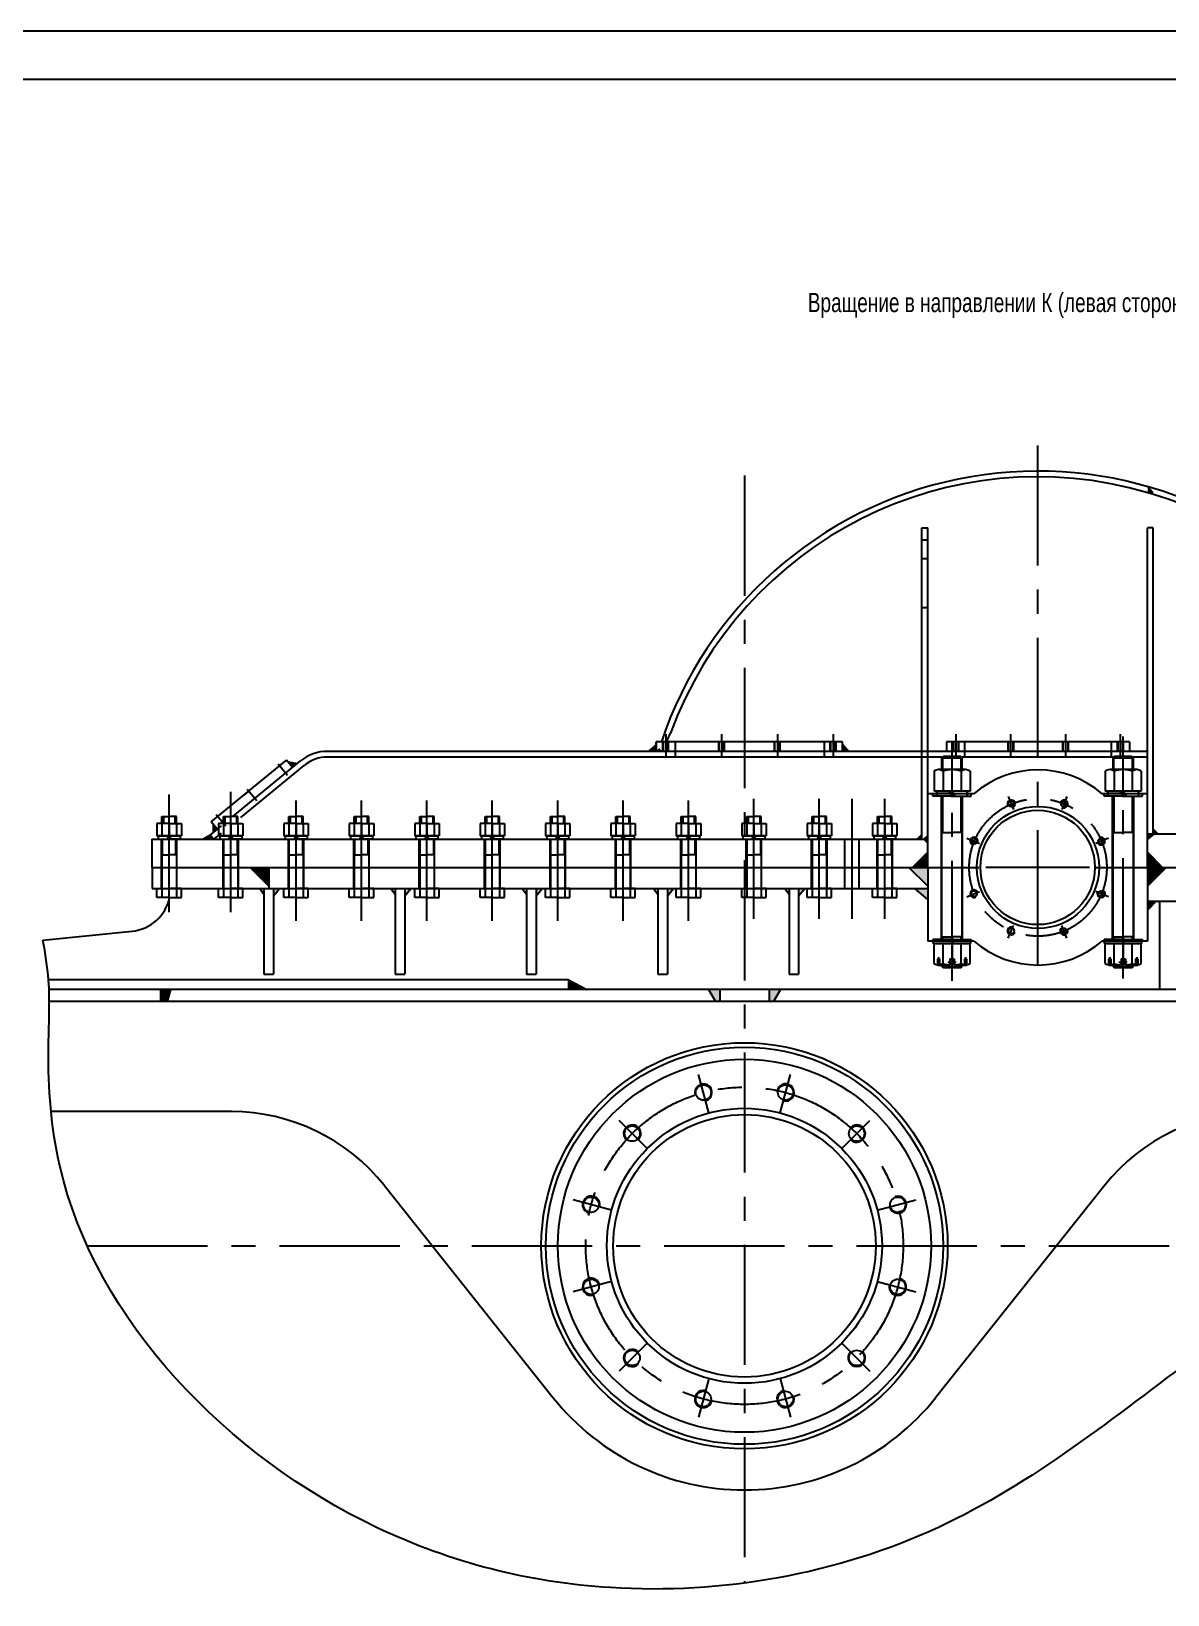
# Model space of a CAD drawing. Header units: millimetres. Extents: x 0 to 8400, y -232 to 5940.
# Drawn here: x 4648 to 7012, y 2688 to 5940 of the extents above; entities that cross this region are included whole.
import ezdxf

# ---------------------------------------------------------------- set-up
doc = ezdxf.new("R2010")
doc.units = ezdxf.units.MM
doc.header["$LTSCALE"] = 200
doc.linetypes.add('F', pattern=[0.75, 0.5, -0.25])
doc.linetypes.add('G', pattern=[2, 1.25, -0.25, 0.25, -0.25])
for name, color, linetype in [('01', 7, 'Continuous'), ('02', 1, 'Continuous'), ('04', 2, 'F'), ('05', 142, 'G')]:
    doc.layers.add(name, color=color, linetype=linetype)
doc.styles.get("Standard").update_dxf_attribs({"font": 'isocp', "width": 0.707, "bigfont": 'intecad.shx'})
pattern_1 = [(180, (9614.3138, -46.338), (0, 2.0955), [1.524, -0.5715]), (90, (9614.3138, -46.338), (2.0955, 1e-16), [1.524, -0.5715])]

# ---------------------------------------------------------------- blocks, each defined once
blk = doc.blocks.new('*U2')
at = {"layer": '01'}
for p, q in [((-25.6, 0), (-25.6, 25.4)), ((-25.6, 25.4), (0, 25.4)), ((-25.6, 15), (0, 15)), ((0, 25.4), (0, 0)), ((0, -25.4), (0, 0)), ((-25.6, 0), (-25.6, -25.4)), ((-25.6, -15), (0, -15)), ((-25.6, -25.4), (0, -25.4))]:
    blk.add_line(p, q, dxfattribs=at)
at = {"layer": '05'}
blk.add_line((-26.7, 0), (1.1, 0), dxfattribs=at)
blk = doc.blocks.new('*U3')
at = {"layer": '01'}
for p, q in [((-22.8, 7.5), (-22.8, 0)), ((0, 7.5), (-22.8, 7.5)), ((-22.8, 0), (0, 0)), ((0, 0), (-4.3, 7.5)), ((0, 7.5), (4.3, 0)), ((0, 7.5), (22.8, 7.5)), ((22.8, 0), (0, 0)), ((22.8, 7.5), (22.8, 0))]:
    blk.add_line(p, q, dxfattribs=at)
at = {"layer": '05'}
blk.add_line((0, 9.6), (0, -2.1), dxfattribs=at)
blk = doc.blocks.new('L')
at = {"layer": '01'}
for p, q in [((13018.7, 14500.4), (13018.7, 14514.8)), ((13018.7, 14514.8), (13033.7, 14514.8)), ((13048.7, 14514.8), (13033.7, 14514.8)), ((13048.7, 14500.4), (13048.7, 14514.8)), ((13008.3, 14346.1), (13008.3, 14364.8)), ((13008.3, 14364.8), (13033.7, 14364.8)), ((13033.7, 14346.1), (13008.3, 14346.1)), ((13018.7, 14364.8), (13018.7, 14346.1)), ((13059.1, 14364.8), (13033.7, 14364.8)), ((13033.7, 14346.1), (13059.1, 14346.1)), ((13048.7, 14364.8), (13048.7, 14346.1)), ((13059.1, 14346.1), (13059.1, 14364.8))]:
    blk.add_line(p, q, dxfattribs=at)
at = {"layer": '02'}
for p, q in [((13021.7, 14514.8), (13021.7, 14500.4)), ((13045.7, 14514.8), (13045.7, 14500.4))]:
    blk.add_line(p, q, dxfattribs=at)
at = {"layer": '01', "rotation": 270}
blk.add_blockref('*U2', (13033.7, 14474.8), dxfattribs=at)
at = {"layer": '01'}
blk.add_blockref('*U3', (13033.7, 14467.3), dxfattribs=at)
blk = doc.blocks.new('tr')
at = {"layer": '01', "ltscale": 3}
for p, q in [((6711.1, 2318.4), (6708.1, 2315.4)), ((6708.1, 2290.9), (6708.1, 2315.4)), ((6708.1, 2315.4), (6750.1, 2315.4)), ((6747.1, 2318.4), (6711.1, 2318.4)), ((6747.1, 2318.4), (6750.1, 2315.4)), ((6750.1, 2290.9), (6750.1, 2315.4)), ((6691.6, 2287.7), (6691.6, 2245.9)), ((6758.6, 2290.9), (6701, 2290.9)), ((6710.3, 2287.7), (6710.3, 2245.9)), ((6747.8, 2287.7), (6747.8, 2245.9)), ((6766.6, 2287.7), (6766.6, 2245.9)), ((6766.6, 2245.9), (6691.6, 2245.9)), ((6697.3, 2245.9), (6697.3, 2237.3)), ((6760.8, 2245.9), (6760.8, 2237.7)), ((6766.6, 1929.4), (6690.1, 1929.4)), ((6691.6, 1934.4), (6766.6, 1934.4)), ((6691.6, 1929.4), (6768.1, 1929.4)), ((6691.6, 1887.6), (6691.6, 1929.4)), ((6710.3, 1887.6), (6710.3, 1929.4)), ((6747.8, 1887.6), (6747.8, 1929.4)), ((6766.6, 1887.6), (6766.6, 1929.4)), ((6703.2, 1897.4), (6698.7, 1897.4)), ((6698.7, 1897.4), (6698.7, 1884.6)), ((6703.2, 1897.4), (6703.2, 1884.6)), ((6724.6, 1897.4), (6733.6, 1897.4)), ((6724.6, 1897.4), (6724.6, 1884.4)), ((6733.6, 1897.4), (6733.6, 1884.4)), ((6754.9, 1897.4), (6759.4, 1897.4)), ((6754.9, 1897.4), (6754.9, 1884.6)), ((6759.4, 1897.4), (6759.4, 1884.6)), ((6699.5, 1884.4), (6724.6, 1884.4)), ((6708.1, 1881.4), (6708.1, 1884.4)), ((6708.1, 1881.4), (6711.1, 1878.4)), ((6747.1, 1878.4), (6711.1, 1878.4)), ((6733.6, 1884.4), (6757.1, 1884.4)), ((6747.1, 1878.4), (6750.1, 1881.4)), ((6750.1, 1881.4), (6750.1, 1884.4))]:
    blk.add_line(p, q, dxfattribs=at)
at = {"layer": '01'}
for p, q in [((6697.3, 2245.9), (6729.1, 2245.9)), ((6697.3, 2240.4), (6697.3, 2245.9)), ((6726.2, 2240.4), (6723, 2245.9)), ((6729.1, 2245.9), (6732.2, 2240.4)), ((6760.8, 2245.9), (6729.1, 2245.9)), ((6760.8, 2240.4), (6760.8, 2245.9)), ((6768.1, 1929.4), (6768.1, 1934.4))]:
    blk.add_line(p, q, dxfattribs=at)
at = {"layer": '01', "color": 7, "linetype": 'Continuous'}
blk.add_line((6690.1, 1929.4), (6690.1, 1934.4), dxfattribs=at)
at = {"layer": '01', "color": 7, "linetype": 'Continuous', "ltscale": 3}
blk.add_line((6708.1, 1881.4), (6750.1, 1881.4), dxfattribs=at)
at = {"layer": '01', "ltscale": 3}
blk.add_circle((6729.1, 1889.4), 4.5, dxfattribs=at)
for centre, radius, start, end in [((6700.9, 2275.7), 15.2, 51.9444, 128.0556), ((6729.1, 2234.9), 56, 70.4328, 109.5672), ((6757.2, 2275.7), 15.2, 51.9444, 128.0556), ((6700.9, 1899.6), 15.2, 231.9444, 308.0556), ((6729.1, 1940.4), 56, 250.4328, 265.3897), ((6729.1, 1940.4), 56, 274.6103, 289.5672), ((6757.2, 1899.6), 15.2, 231.9444, 308.0556)]:
    blk.add_arc(centre, radius, start, end, dxfattribs=at)
at = {"layer": '02', "color": 1, "linetype": 'Continuous', "ltscale": 3}
for p, q in [((6709.7, 2290.9), (6709.7, 2317.1)), ((6748.4, 2290.9), (6748.4, 2317.1)), ((6709.6, 1879.9), (6709.6, 1884.4)), ((6748.9, 1880.3), (6748.9, 1884.4))]:
    blk.add_line(p, q, dxfattribs=at)
at = {"layer": '04', "color": 2, "linetype": 'F'}
for p, q in [((6689.1, 2235.4), (6689.1, 2240.4)), ((6697.3, 2235.4), (6689.1, 2235.4)), ((6697.3, 2235.4), (6697.3, 2240.4)), ((6729.1, 2235.4), (6697.3, 2235.4)), ((6729.1, 2235.4), (6726.2, 2240.4)), ((6729.1, 2235.4), (6760.8, 2235.4)), ((6732.2, 2240.4), (6735.1, 2235.4)), ((6760.8, 2235.4), (6760.8, 2240.4)), ((6760.8, 2235.4), (6769.1, 2235.4)), ((6769.1, 2235.4), (6769.1, 2240.4)), ((6708.1, 2160.4), (6729.1, 2160.4)), ((6750.1, 2160.4), (6729.1, 2160.4)), ((6729.1, 1937.4), (6689.1, 1937.4)), ((6689.1, 1934.4), (6689.1, 1937.4)), ((6690.1, 1934.4), (6690.1, 1937.4)), ((6708.1, 1943.4), (6729.1, 1943.4)), ((6750.1, 1943.4), (6729.1, 1943.4)), ((6729.1, 1937.4), (6769.1, 1937.4)), ((6768.1, 1934.4), (6768.1, 1937.4)), ((6769.1, 1934.4), (6769.1, 1937.4))]:
    blk.add_line(p, q, dxfattribs=at)
at = {"layer": '04', "color": 2, "linetype": 'F', "ltscale": 3}
for p, q in [((6707.1, 1937.4), (6707.1, 2235.4)), ((6708.1, 1937.4), (6708.1, 2235.4)), ((6710.1, 2160.4), (6710.1, 2235.4)), ((6748.1, 2160.4), (6748.1, 2235.4)), ((6750.1, 1937.4), (6750.1, 2235.4)), ((6751.1, 1937.4), (6751.1, 2235.4)), ((6710.1, 1937.4), (6710.1, 1943.4)), ((6748.1, 1937.4), (6748.1, 1943.4))]:
    blk.add_line(p, q, dxfattribs=at)
at = {"layer": '05', "ltscale": 3}
for p, q in [((6729.1, 2243.9), (6729.1, 2296.4)), ((6729.1, 2248), (6729.1, 2233.3)), ((6729.1, 1941.5), (6729.1, 1885.9))]:
    blk.add_line(p, q, dxfattribs=at)
at = {"layer": '05'}
blk.add_line((6729.1, 2233.3), (6729.1, 2248), dxfattribs=at)
at = {"layer": '05', "color": 4, "linetype": 'G', "ltscale": 3}
for p, q in [((6700.9, 1900.7), (6700.9, 1881.9)), ((6737.6, 1889.4), (6720.2, 1889.4)), ((6757.2, 1900.7), (6757.2, 1881.9))]:
    blk.add_line(p, q, dxfattribs=at)
blk = doc.blocks.new('*U55')
at = {"layer": '01'}
blk.add_lwpolyline([(415, 292), (25, 292)], dxfattribs=at)
at = {"layer": '02'}
blk.add_lwpolyline([(420, 297), (0, 297)], dxfattribs=at)

msp = doc.modelspace()

# ---------------------------------------------------------------- hatches: boundary and pattern name
at = {"layer": '01'}
for points in [[(6969.5683, 4992.8211), (6981.5683, 4980.0962), (6970.3476, 4980.0962, 0.000249741), (6969.5683, 4980.3249)], [(5182.2828, 4420.1689), (5201.5207, 4416.6565), (5191.7391, 4408.6361)], [(5005.9245, 4259.0962), (5020.0694, 4267.8757), (5027.2681, 4259.0962)], [(5026.6898, 4289.7673), (5034.7618, 4279.9227), (5026.7712, 4273.3709)], [(6490.2381, 4259.0962), (6500.5683, 4259.0962), (6500.5683, 4269.382)], [(6504.5683, 4259.0962), (6512.5683, 4267.134), (6512.5683, 4251.0962)], [(6982.4902, 4270.0962), (6969.5683, 4270.0962), (6969.5683, 4259.2689)], [(6991.8984, 4270.0962), (6981.5683, 4270.0962), (6981.5683, 4280.382)], [(6969.5683, 4111.4216), (6969.5683, 4130.5962), (6987.6904, 4130.5962)], [(4917.9683, 3946.5962), (4937.667, 3946.5962), (4930.9683, 3921.5962), (4917.9683, 3921.5962)], [(5803.3141, 3946.5962), (5765.7938, 3946.5962), (5765.7938, 3966.5962)]]:
    msp.add_hatch(color=256, dxfattribs=at).paths.add_polyline_path(points)
at = {"layer": '01', "linetype": 'Continuous'}
msp.add_hatch(color=7, dxfattribs=at).paths.add_polyline_path([(6348.7615, 4442.0962), (6335.302, 4442.0962), (6335.302, 4456.8691)])
at = {"layer": '01'}
h = msp.add_hatch(color=256, dxfattribs=at)
h.paths.add_polyline_path([(5120.3892, 4200.5962), (5142.5683, 4200.5962), (5142.5683, 4181.5962), (5122.5683, 4181.5962), (5122.0084, 4182.156)])
h.paths.add_polyline_path([(5122.5683, 4181.5962), (5142.5683, 4181.5962), (5142.5683, 4161.5962)])
h.paths.add_polyline_path([(5103.5683, 4200.5962), (5120.3892, 4200.5962), (5122.0084, 4182.156)])
h = msp.add_hatch(color=256, dxfattribs=at)
h.paths.add_polyline_path([(6492.5683, 4181.5962), (6512.5683, 4181.5962), (6512.5683, 4161.5962)])
h.paths.add_polyline_path([(6473.5683, 4200.5962), (6512.5683, 4200.5962), (6512.5683, 4181.5962), (6492.5683, 4181.5962)])
h.paths.add_polyline_path([(6487.5683, 4155.0163), (6487.5683, 4156.5962), (6512.5683, 4156.5962), (6512.5683, 4133.8747)])
at = {"layer": '01', "linetype": 'Continuous'}
h = msp.add_hatch(color=7, dxfattribs=at)
h.paths.add_polyline_path([(7008.5683, 4200.5962), (6995.0683, 4187.0962), (6995.0683, 4200.5962)])
h.paths.add_polyline_path([(6995.0683, 4200.5962), (6995.0683, 4187.0962), (6989.5683, 4181.5962), (6969.5683, 4181.5962), (6969.5683, 4200.5962)])
h.paths.add_polyline_path([(6969.5683, 4161.5962), (6969.5683, 4181.5962), (6989.5683, 4181.5962)])
at = {"layer": '01'}
h = msp.add_hatch(color=256, dxfattribs=at)
h.paths.add_polyline_path([(5152.0683, 4156.5962), (5164.6539, 4156.5962), (5152.0683, 4141.7903)])
h.paths.add_polyline_path([(5122.6395, 4156.5962), (5132.0683, 4156.5962), (5132.0683, 4144.5998)])
h = msp.add_hatch(color=256, dxfattribs=at)
h.paths.add_polyline_path([(5425.0683, 4156.5962), (5437.6539, 4156.5962), (5425.0683, 4141.7903)])
h.paths.add_polyline_path([(5395.6395, 4156.5962), (5405.0683, 4156.5962), (5405.0683, 4144.5998)])
h = msp.add_hatch(color=256, dxfattribs=at)
h.paths.add_polyline_path([(5698.0683, 4156.5962), (5710.6539, 4156.5962), (5698.0683, 4141.7903)])
h.paths.add_polyline_path([(5668.6395, 4156.5962), (5678.0683, 4156.5962), (5678.0683, 4144.5998)])
h = msp.add_hatch(color=256, dxfattribs=at)
h.paths.add_polyline_path([(5971.0683, 4156.5962), (5983.6539, 4156.5962), (5971.0683, 4141.7903)])
h.paths.add_polyline_path([(5941.6395, 4156.5962), (5951.0683, 4156.5962), (5951.0683, 4144.5998)])
h = msp.add_hatch(color=256, dxfattribs=at)
h.paths.add_polyline_path([(6244.0683, 4156.5962), (6256.6539, 4156.5962), (6244.0683, 4141.7903)])
h.paths.add_polyline_path([(6214.6395, 4156.5962), (6224.0683, 4156.5962), (6224.0683, 4144.5998)])
h = msp.add_hatch(color=256, dxfattribs=at)
h.paths.add_polyline_path([(6182.4683, 3946.5962), (6206.402, 3946.5962), (6191.9683, 3921.5962), (6185.4683, 3921.5962, -0.414213562), (6182.4683, 3924.5962)])
h.paths.add_polyline_path([(6056.5348, 3946.5958), (6080.4683, 3946.5959), (6080.4683, 3924.5962, -0.414213562), (6077.4683, 3921.5962), (6070.9683, 3921.5962)])
h = msp.add_hatch(color=256, dxfattribs=at)
h.paths.add_polyline_path([(6182.4683, 3946.5962), (6191.9683, 3946.5962), (6191.9683, 3921.5962), (6185.4683, 3921.5962, -0.414213562), (6182.4683, 3924.5962)])
h.paths.add_polyline_path([(6070.9683, 3946.5958), (6080.4683, 3946.5959), (6080.4683, 3924.5962, -0.414213562), (6077.4683, 3921.5962), (6070.9683, 3921.5962)])
at = {"layer": '02'}
for points in [[(5948.302, 4456.6738), (5948.302, 4442.9467, -0.005106355), (5947.0034, 4442.0962), (5930.9069, 4442.0962)], [(6512.5683, 4232.0962), (6481.0683, 4200.5962), (6512.5683, 4200.5962)], [(7001.0683, 4200.5962), (6969.5683, 4200.5962), (6969.5683, 4201.0962), (6969.5683, 4232.0962)]]:
    msp.add_hatch(color=256, dxfattribs=at).paths.add_polyline_path(points)
at = {"layer": '04'}
h = msp.add_hatch(dxfattribs=at)
h.set_pattern_fill('ANGLE', color=256, scale=0.3, style=0)
h.set_pattern_definition(pattern_1)
h.paths.add_polyline_path([(5954.5147, 4446.6803, 0.000643356), (5953.8828, 4444.6534), (5951.6505, 4442.0962), (5948.302, 4442.0962), (5948.302, 4442.2175, 0.025178492)])
h = msp.add_hatch(dxfattribs=at)
h.set_pattern_fill('ANGLE', color=256, scale=0.3, style=0)
h.set_pattern_definition(pattern_1)
h.paths.add_polyline_path([(5951.6505, 4442.0962), (5953.8828, 4444.6534), (5961.802, 4442.9331), (5961.802, 4442.0962)])

# ---------------------------------------------------------------- linework, layer by layer
at = {"layer": '01'}
for p, q in [((6981.5683, 4980.0962), (6969.5683, 4992.8211)), ((5948.302, 4456.6738), (5930.9069, 4442.0962)), ((5067.2925, 4306.5962), (5208.215, 4422.1455)), ((5182.2828, 4420.1689), (5201.5207, 4416.6565)), ((5020.0694, 4267.8757), (5005.9245, 4259.0962)), ((5020.0694, 4267.8757), (5043.6433, 4287.2051)), ((5027.2681, 4259.0962), (5020.0694, 4267.8757)), ((5026.6898, 4289.7673), (5026.7712, 4273.3709)), ((6490.2381, 4259.0962), (6500.5683, 4269.382)), ((6504.5683, 4259.0962), (6512.5683, 4267.134)), ((6982.4902, 4270.0962), (6969.5683, 4259.2689)), ((6991.8984, 4270.0962), (6981.5683, 4280.382)), ((6512.5683, 4232.0962), (6481.0683, 4200.5962)), ((6512.5683, 4251.0962), (6504.5683, 4259.0962)), ((5142.5683, 4161.5962), (5103.5683, 4200.5962)), ((6512.5683, 4161.5962), (6473.5683, 4200.5962)), ((5132.0683, 4144.5998), (5122.6395, 4156.5962)), ((5152.0683, 4141.7903), (5164.6539, 4156.5962)), ((5405.0683, 4144.5998), (5395.6395, 4156.5962)), ((5425.0683, 4141.7903), (5437.6539, 4156.5962)), ((5678.0683, 4144.5998), (5668.6395, 4156.5962)), ((5698.0683, 4141.7903), (5710.6539, 4156.5962)), ((5951.0683, 4144.5998), (5941.6395, 4156.5962)), ((5971.0683, 4141.7903), (5983.6539, 4156.5962)), ((6224.0683, 4144.5998), (6214.6395, 4156.5962)), ((6244.0683, 4141.7903), (6256.6539, 4156.5962)), ((6512.5683, 4133.8747), (6485.6999, 4156.5962)), ((6987.6904, 4130.5962), (6969.5683, 4111.4216)), ((6969.5683, 4130.5962), (7896.5683, 4130.5962)), ((6995.0683, 3946.5962), (6995.0683, 4130.5962)), ((4672.484, 4049.1979), (4858.064, 4068.052)), ((6600.5683, 4047.5962), (6525.5683, 4047.5962)), ((5765.7938, 3966.5962), (4684.1651, 3966.5962)), ((8244.1059, 3946.5962), (4685.2982, 3946.5962)), ((4917.9683, 3921.5962), (4917.9683, 3946.5962)), ((5765.7938, 3966.5962), (5803.3141, 3946.5962)), ((5765.7938, 3966.5962), (5765.7938, 3946.5962)), ((6056.5345, 3946.5962), (6070.9683, 3921.5962)), ((6206.402, 3946.5962), (6191.9683, 3921.5962))]:
    msp.add_line(p, q, dxfattribs=at)
at = {"layer": '01', "color": 7, "linetype": 'Continuous'}
for p, q in [((6981.5683, 4980.0962), (6969.5683, 4980.0962)), ((6500.5683, 4259.0962), (6500.5683, 4907.0962)), ((6500.5683, 4907.0962), (6512.5683, 4907.0962)), ((6500.5683, 4882.0962), (6512.5683, 4882.0962)), ((6512.5683, 4200.5962), (6512.5683, 4907.0962)), ((6969.5683, 4200.5962), (6969.5683, 4907.0962)), ((6981.5683, 4907.0962), (6969.5683, 4907.0962)), ((6981.5683, 4270.0962), (6981.5683, 4907.0962)), ((6500.5683, 4843.0962), (6512.5683, 4843.0962)), ((6500.5683, 4741.0962), (6512.5683, 4741.0962)), ((5947.5683, 4442.0962), (5947.5683, 4462.0962)), ((5957.6663, 4462.0962), (5947.5683, 4462.0962)), ((5948.302, 4442.0962), (5948.302, 4462.0962)), ((5958.4001, 4462.0962), (5948.302, 4462.0962)), ((6335.302, 4462.0962), (5958.4001, 4462.0962)), ((6335.302, 4442.0962), (6335.302, 4462.0962)), ((6335.302, 4456.8691), (6348.7615, 4442.0962)), ((6551.302, 4462.0962), (6551.302, 4442.0962)), ((6932.302, 4462.0962), (6551.302, 4462.0962)), ((6932.302, 4462.0962), (6932.302, 4442.0962)), ((5022.0807, 4295.3885), (5179.058, 4424.1018)), ((5191.7391, 4408.6361), (5179.058, 4424.1018)), ((5947.3795, 4442.0962), (5264.012, 4442.0962)), ((5906.3917, 4430.0962), (5264.012, 4430.0962)), ((6542.712, 4430.0962), (5907.1254, 4430.0962)), ((6970.302, 4442.0962), (5948.1132, 4442.0962)), ((6898.712, 4430.0962), (6583.4245, 4430.0962)), ((6970.302, 4430.0962), (6939.4245, 4430.0962)), ((5084.0683, 4304.8333), (5215.8237, 4412.8661)), ((6608.3854, 4353.5962), (6512.5683, 4353.5962)), ((6969.5683, 4353.5962), (6875.2187, 4353.5962)), ((5034.7618, 4279.9227), (5022.0807, 4295.3885)), ((5028.2878, 4259.0962), (5043.6433, 4271.6869)), ((7300.0683, 4270.0962), (6969.5683, 4270.0962)), ((4899.0683, 4259.0962), (6504.5683, 4259.0962)), ((4899.0683, 4259.0962), (4899.0683, 4200.5962)), ((7001.0683, 4200.5962), (6969.5683, 4232.0962)), ((4899.5683, 4200.5962), (6619.0683, 4200.5962)), ((4899.5683, 4200.5962), (4899.5683, 4156.5962)), ((5142.5683, 4200.5962), (5142.5683, 4156.5962)), ((6512.5683, 4200.5962), (6512.5683, 4047.5962)), ((6863.0683, 4200.5962), (7897.0683, 4200.5962)), ((6969.5683, 4201.0962), (6969.5683, 4047.5962)), ((6969.5683, 4161.5962), (7008.5683, 4200.5962)), ((4899.5683, 4156.5962), (6512.5683, 4156.5962)), ((5132.0683, 4156.5962), (5132.0683, 3978.5962)), ((5152.0683, 4156.5962), (5152.0683, 3978.5962)), ((5405.0683, 4156.5962), (5405.0683, 3978.5962)), ((5425.0683, 4156.5962), (5425.0683, 3978.5962)), ((5678.0683, 4156.5962), (5678.0683, 3978.5962)), ((5698.0683, 4156.5962), (5698.0683, 3978.5962)), ((5951.0683, 4156.5962), (5951.0683, 3978.5962)), ((5971.0683, 4156.5962), (5971.0683, 3978.5962)), ((6224.0683, 4156.5962), (6224.0683, 3978.5962)), ((6244.0683, 4156.5962), (6244.0683, 3978.5962)), ((6608.3854, 4047.5962), (6512.5683, 4047.5962)), ((6969.5683, 4047.5962), (6875.2187, 4047.5962)), ((5132.0683, 3978.5962), (5152.0683, 3978.5962)), ((5405.0683, 3978.5962), (5425.0683, 3978.5962)), ((5678.0683, 3978.5962), (5698.0683, 3978.5962)), ((5951.0683, 3978.5962), (5971.0683, 3978.5962)), ((6224.0683, 3978.5962), (6244.0683, 3978.5962)), ((4937.667, 3946.5962), (4930.9683, 3921.5962)), ((6080.4683, 3946.5962), (6080.4683, 3921.5962)), ((6182.4683, 3946.5962), (6182.4683, 3921.5962)), ((8249.1003, 3921.5962), (4685.8525, 3921.5962)), ((5064.4683, 3692.5962), (4689.5237, 3692.5962)), ((5382.1614, 3539.3947), (5733.9606, 3097.2868)), ((6880.7751, 3539.3947), (6528.9759, 3097.2868))]:
    msp.add_line(p, q, dxfattribs=at)
for centre, radius in [((6741.802, 4200.5962), 127), ((6686.3452, 4332.7093), 6), ((6795.7913, 4332.7093), 6), ((6741.0683, 4200.5962), 119), ((6608.9552, 4255.3192), 6), ((6873.1813, 4255.3192), 6), ((6608.9552, 4145.8732), 6), ((6873.1813, 4145.8732), 6), ((6686.3452, 4068.4832), 6), ((6795.7913, 4068.4832), 6), ((6131.4683, 3413.5962), 413), ((6131.4683, 3413.5962), 388), ((6131.4683, 3413.5962), 286), ((6131.4683, 3413.5962), 273)]:
    msp.add_circle(centre, radius, dxfattribs=at)
at = {"layer": '01'}
for centre, radius in [((6131.4683, 3413.5962), 422.5), ((6046.058, 3732.3518), 16), ((6216.8785, 3732.3518), 16), ((5898.123, 3646.9415), 16), ((6364.8135, 3646.9415), 16), ((5812.7127, 3499.0065), 16), ((6450.2238, 3499.0065), 16), ((5812.7127, 3328.186), 16), ((6450.2238, 3328.186), 16), ((5898.123, 3180.251), 16), ((6364.8135, 3180.251), 16), ((6046.058, 3094.8407), 16), ((6216.8785, 3094.8407), 16)]:
    msp.add_circle(centre, radius, dxfattribs=at)
at = {"layer": '01', "color": 7, "linetype": 'Continuous'}
for centre, radius, start, end in [((6741.0683, 4200.0962), 825, 41.6659411, 161.4836198), ((6741.0683, 4200.0962), 813, 73.6194153, 159.866606), ((6741.0683, 4200.0962), 813, 41.8275397, 73.6194153), ((5264.012, 4354.0962), 76, 90, 129.35), ((6741.802, 4200.5962), 203, 48.9114355, 131.0885645), ((6741.802, 4200.5962), 203, 228.9114355, 311.0885645), ((6077.4683, 3924.5962), 3, 270, 0), ((6185.4683, 3924.5962), 3, 180, 270)]:
    msp.add_arc(centre, radius, start, end, dxfattribs=at)
at = {"layer": '01'}
for centre, radius, start, end in [((5906.3917, 4506.0962), 76, 324.6234598, 339.866606), ((5264.012, 4354.0962), 88, 90, 129.35), ((4849.0683, 4156.5962), 89, 275.8010943, 347.8710631), ((5064.4683, 3286.5962), 406, 38.5103718, 90), ((7198.4683, 3286.5962), 406, 90, 141.4896282), ((6131.4683, 3413.5962), 508, 218.5103718, 321.4896282)]:
    msp.add_arc(centre, radius, start, end, dxfattribs=at)
at = {"layer": '02', "color": 1, "linetype": 'Continuous'}
for centre, radius, start, end in [((6686.3452, 4332.7093), 8, 292.5, 204.3968886), ((6795.7913, 4332.7093), 8, 247.5, 159.3968886), ((6608.9552, 4255.3192), 8, 337.5, 249.3968886), ((6873.1813, 4255.3192), 8, 202.5, 114.3968886), ((6608.9552, 4145.8732), 8, 22.5, 294.3968886), ((6873.1813, 4145.8732), 8, 157.5, 69.3968886), ((6686.3452, 4068.4832), 8, 67.5, 339.3968886), ((6795.7913, 4068.4832), 8, 112.5, 24.3968886), ((6046.058, 3732.3518), 18, 285, 196.5628059), ((6216.8785, 3732.3518), 18, 255, 166.5628059), ((5898.123, 3646.9415), 18, 315, 226.5628059), ((6364.8135, 3646.9415), 18, 225, 136.5628059), ((5812.7127, 3499.0065), 18, 345, 256.5628059), ((6450.2238, 3499.0065), 18, 195, 106.5628059), ((5812.7127, 3328.186), 18, 15, 286.5628059), ((6450.2238, 3328.186), 18, 165, 76.5628059), ((5898.123, 3180.251), 18, 45, 316.5628059), ((6364.8135, 3180.251), 18, 135, 46.5628059), ((6046.058, 3094.8407), 18, 75, 346.5628059), ((6216.8785, 3094.8407), 18, 105, 16.5628059)]:
    msp.add_arc(centre, radius, start, end, dxfattribs=at)
at = {"layer": '02'}
msp.add_open_spline([(8244.1059, 3946.5962), (8266.803, 3833.4791), (8316.3519, 3586.5395), (7910.723, 3692.4166), (7598.549, 3528.1708), (7315.4908, 3362.216), (6954.5413, 3102.227), (6550.0386, 2770.2465), (5910.3748, 2656.8927), (5196.0089, 2834.7242), (4715.0396, 3323.6775), (4679.5771, 3789.4942), (4689.4799, 3947.0513), (4677.7903, 4021.7709), (4672.484, 4049.1979)], degree=3, knots=[0, 0, 0, 0, 272.475781358, 594.826591046, 877.527747501, 1362.907320101, 1565.222896033, 2215.352870555, 2908.970250319, 3411.036820492, 4410.918579534, 4654.977686065, 4798.565278187, 4882.202962967, 4882.202962967, 4882.202962967, 4882.202962967], dxfattribs=at)
at = {"layer": '04', "color": 2, "linetype": 'F'}
for p, q in [((5961.802, 4442.0962), (5961.802, 4462.0962)), ((5962.802, 4442.0962), (5962.802, 4462.0962)), ((5972.802, 4442.0962), (5972.802, 4462.0962)), ((5973.802, 4442.0962), (5973.802, 4462.0962)), ((6077.802, 4442.0962), (6077.802, 4462.0962)), ((6078.802, 4442.0962), (6078.802, 4462.0962)), ((6088.802, 4442.0962), (6088.802, 4462.0962)), ((6089.802, 4442.0962), (6089.802, 4462.0962)), ((6193.802, 4442.0962), (6193.802, 4462.0962)), ((6194.802, 4442.0962), (6194.802, 4462.0962)), ((6204.802, 4442.0962), (6204.802, 4462.0962)), ((6205.802, 4442.0962), (6205.802, 4462.0962)), ((6309.802, 4442.0962), (6309.802, 4462.0962)), ((6310.802, 4442.0962), (6310.802, 4462.0962)), ((6320.802, 4442.0962), (6320.802, 4462.0962)), ((6321.802, 4442.0962), (6321.802, 4462.0962)), ((6564.802, 4462.0962), (6564.802, 4442.0962)), ((6565.802, 4462.0962), (6565.802, 4442.0962)), ((6575.802, 4462.0962), (6575.802, 4442.0962)), ((6576.802, 4462.0962), (6576.802, 4442.0962)), ((6589.302, 4462.0962), (6589.302, 4430.0962)), ((6678.802, 4462.0962), (6678.802, 4442.0962)), ((6679.802, 4462.0962), (6679.802, 4442.0962)), ((6689.802, 4462.0962), (6689.802, 4442.0962)), ((6690.802, 4462.0962), (6690.802, 4442.0962)), ((6792.802, 4462.0962), (6792.802, 4442.0962)), ((6793.802, 4462.0962), (6793.802, 4442.0962)), ((6803.802, 4462.0962), (6803.802, 4442.0962)), ((6804.802, 4462.0962), (6804.802, 4442.0962)), ((6894.302, 4462.0962), (6894.302, 4430.0962)), ((6906.802, 4462.0962), (6906.802, 4442.0962)), ((6907.802, 4462.0962), (6907.802, 4442.0962)), ((6917.802, 4462.0962), (6917.802, 4442.0962)), ((6918.802, 4462.0962), (6918.802, 4442.0962)), ((5953.8828, 4444.6534), (5965.6545, 4442.0962)), ((4919.0683, 4156.5962), (4919.0683, 4259.0962)), ((4951.0683, 4156.5962), (4951.0683, 4259.0962)), ((5047.0683, 4156.5962), (5047.0683, 4259.0962)), ((5079.0683, 4156.5962), (5079.0683, 4259.0962)), ((5183.0683, 4156.5962), (5183.0683, 4259.0962)), ((5215.0683, 4156.5962), (5215.0683, 4259.0962)), ((5319.0683, 4156.5962), (5319.0683, 4259.0962)), ((5351.0683, 4156.5962), (5351.0683, 4259.0962)), ((5455.0683, 4156.5962), (5455.0683, 4259.0962)), ((5487.0683, 4156.5962), (5487.0683, 4259.0962)), ((5591.0683, 4156.5962), (5591.0683, 4259.0962)), ((5623.0683, 4156.5962), (5623.0683, 4259.0962)), ((5727.0683, 4156.5962), (5727.0683, 4259.0962)), ((5759.0683, 4156.5962), (5759.0683, 4259.0962)), ((5863.0683, 4156.5962), (5863.0683, 4259.0962)), ((5895.0683, 4156.5962), (5895.0683, 4259.0962)), ((5999.0683, 4156.5962), (5999.0683, 4259.0962)), ((6031.0683, 4156.5962), (6031.0683, 4259.0962)), ((6135.0683, 4156.5962), (6135.0683, 4259.0962)), ((6167.0683, 4156.5962), (6167.0683, 4259.0962)), ((6271.0683, 4156.5962), (6271.0683, 4259.0962)), ((6303.0683, 4156.5962), (6303.0683, 4259.0962)), ((6340.0683, 4156.5962), (6340.0683, 4259.0962)), ((6370.0683, 4156.5962), (6370.0683, 4259.0962)), ((6407.0683, 4156.5962), (6407.0683, 4259.0962)), ((6439.0683, 4156.5962), (6439.0683, 4259.0962)), ((4920.0683, 4226.5962), (4920.0683, 4156.5962)), ((4920.0683, 4226.5962), (4935.0683, 4226.5962)), ((4950.0683, 4226.5962), (4935.0683, 4226.5962)), ((4950.0683, 4226.5962), (4950.0683, 4156.5962)), ((5048.0683, 4226.5962), (5048.0683, 4156.5962)), ((5048.0683, 4226.5962), (5063.0683, 4226.5962)), ((5078.0683, 4226.5962), (5063.0683, 4226.5962)), ((5078.0683, 4226.5962), (5078.0683, 4156.5962)), ((5184.0683, 4226.5962), (5199.0683, 4226.5962)), ((5184.0683, 4226.5962), (5184.0683, 4156.5962)), ((5214.0683, 4226.5962), (5199.0683, 4226.5962)), ((5214.0683, 4226.5962), (5214.0683, 4156.5962)), ((5320.0683, 4226.5962), (5320.0683, 4156.5962)), ((5320.0683, 4226.5962), (5335.0683, 4226.5962)), ((5350.0683, 4226.5962), (5335.0683, 4226.5962)), ((5350.0683, 4226.5962), (5350.0683, 4156.5962)), ((5456.0683, 4226.5962), (5471.0683, 4226.5962)), ((5456.0683, 4226.5962), (5456.0683, 4156.5962)), ((5486.0683, 4226.5962), (5471.0683, 4226.5962)), ((5486.0683, 4226.5962), (5486.0683, 4156.5962)), ((5592.0683, 4226.5962), (5607.0683, 4226.5962)), ((5592.0683, 4226.5962), (5592.0683, 4156.5962)), ((5622.0683, 4226.5962), (5607.0683, 4226.5962)), ((5622.0683, 4226.5962), (5622.0683, 4156.5962)), ((5728.0683, 4226.5962), (5743.0683, 4226.5962)), ((5728.0683, 4226.5962), (5728.0683, 4156.5962)), ((5758.0683, 4226.5962), (5743.0683, 4226.5962)), ((5758.0683, 4226.5962), (5758.0683, 4156.5962)), ((5864.0683, 4226.5962), (5864.0683, 4156.5962)), ((5864.0683, 4226.5962), (5879.0683, 4226.5962)), ((5894.0683, 4226.5962), (5879.0683, 4226.5962)), ((5894.0683, 4226.5962), (5894.0683, 4156.5962)), ((6000.0683, 4226.5962), (6015.0683, 4226.5962)), ((6000.0683, 4226.5962), (6000.0683, 4156.5962)), ((6030.0683, 4226.5962), (6015.0683, 4226.5962)), ((6030.0683, 4226.5962), (6030.0683, 4156.5962)), ((6136.0683, 4226.5962), (6136.0683, 4156.5962)), ((6136.0683, 4226.5962), (6151.0683, 4226.5962)), ((6166.0683, 4226.5962), (6151.0683, 4226.5962)), ((6166.0683, 4226.5962), (6166.0683, 4156.5962)), ((6272.0683, 4226.5962), (6287.0683, 4226.5962)), ((6272.0683, 4226.5962), (6272.0683, 4156.5962)), ((6302.0683, 4226.5962), (6287.0683, 4226.5962)), ((6302.0683, 4226.5962), (6302.0683, 4156.5962)), ((6408.0683, 4226.5962), (6423.0683, 4226.5962)), ((6408.0683, 4226.5962), (6408.0683, 4156.5962)), ((6438.0683, 4226.5962), (6423.0683, 4226.5962)), ((6438.0683, 4226.5962), (6438.0683, 4156.5962))]:
    msp.add_line(p, q, dxfattribs=at)
at = {"layer": '04'}
for p, q in [((5987.4118, 4462.0962), (5987.4118, 4430.0962)), ((6297.302, 4462.0962), (6297.302, 4430.0962)), ((5953.8828, 4444.6534), (5951.6505, 4442.0962)), ((4920.0683, 4226.5962), (4920.0683, 4259.0962)), ((4920.915, 4226.5962), (4920.915, 4259.0962)), ((4949.2215, 4226.5962), (4949.2215, 4259.0962)), ((4950.0683, 4226.5962), (4950.0683, 4259.0962)), ((5048.0683, 4226.5962), (5048.0683, 4259.0962)), ((5048.915, 4226.5962), (5048.915, 4259.0962)), ((5077.2215, 4226.5962), (5077.2215, 4259.0962)), ((5078.0683, 4226.5962), (5078.0683, 4259.0962)), ((5184.0683, 4226.5962), (5184.0683, 4259.0962)), ((5184.915, 4226.5962), (5184.915, 4259.0962)), ((5213.2215, 4226.5962), (5213.2215, 4259.0962)), ((5214.0683, 4226.5962), (5214.0683, 4259.0962)), ((5320.0683, 4226.5962), (5320.0683, 4259.0962)), ((5320.915, 4226.5962), (5320.915, 4259.0962)), ((5349.2215, 4226.5962), (5349.2215, 4259.0962)), ((5350.0683, 4226.5962), (5350.0683, 4259.0962)), ((5456.0683, 4226.5962), (5456.0683, 4259.0962)), ((5456.915, 4226.5962), (5456.915, 4259.0962)), ((5485.2215, 4226.5962), (5485.2215, 4259.0962)), ((5486.0683, 4226.5962), (5486.0683, 4259.0962)), ((5592.0683, 4226.5962), (5592.0683, 4259.0962)), ((5592.915, 4226.5962), (5592.915, 4259.0962)), ((5621.2215, 4226.5962), (5621.2215, 4259.0962)), ((5622.0683, 4226.5962), (5622.0683, 4259.0962)), ((5728.0683, 4226.5962), (5728.0683, 4259.0962)), ((5728.915, 4226.5962), (5728.915, 4259.0962)), ((5757.2215, 4226.5962), (5757.2215, 4259.0962)), ((5758.0683, 4226.5962), (5758.0683, 4259.0962)), ((5864.0683, 4226.5962), (5864.0683, 4259.0962)), ((5864.915, 4226.5962), (5864.915, 4259.0962)), ((5893.2215, 4226.5962), (5893.2215, 4259.0962)), ((5894.0683, 4226.5962), (5894.0683, 4259.0962)), ((6000.0683, 4226.5962), (6000.0683, 4259.0962)), ((6000.915, 4226.5962), (6000.915, 4259.0962)), ((6029.2215, 4226.5962), (6029.2215, 4259.0962)), ((6030.0683, 4226.5962), (6030.0683, 4259.0962)), ((6136.0683, 4226.5962), (6136.0683, 4259.0962)), ((6136.915, 4226.5962), (6136.915, 4259.0962)), ((6165.2215, 4226.5962), (6165.2215, 4259.0962)), ((6166.0683, 4226.5962), (6166.0683, 4259.0962)), ((6272.0683, 4226.5962), (6272.0683, 4259.0962)), ((6272.915, 4226.5962), (6272.915, 4259.0962)), ((6301.2215, 4226.5962), (6301.2215, 4259.0962)), ((6302.0683, 4226.5962), (6302.0683, 4259.0962)), ((6408.0683, 4226.5962), (6408.0683, 4259.0962)), ((6408.915, 4226.5962), (6408.915, 4259.0962)), ((6437.2215, 4226.5962), (6437.2215, 4259.0962)), ((6438.0683, 4226.5962), (6438.0683, 4259.0962))]:
    msp.add_line(p, q, dxfattribs=at)
at = {"layer": '04', "color": 2, "linetype": 'F'}
msp.add_arc((6741.802, 4200.0962), 825, 162.6090696, 162.7565159, dxfattribs=at)
at = {"layer": '05'}
for p, q in [((6741.0683, 5078.4531), (6741.0683, 4158.9472)), ((6131.4683, 5015.7001), (6131.4683, 2712.02)), ((5967.802, 4477.6946), (5967.802, 4432.6097)), ((6083.802, 4477.6946), (6083.802, 4432.6097)), ((6199.802, 4477.6946), (6199.802, 4432.6097)), ((6315.802, 4477.6946), (6315.802, 4432.6097)), ((6570.802, 4477.6946), (6570.802, 4432.6097)), ((6684.802, 4477.6946), (6684.802, 4432.6097)), ((6798.802, 4477.6946), (6798.802, 4432.6097)), ((6912.802, 4477.6946), (6912.802, 4432.6097)), ((5161.4975, 4416.3413), (5181.2377, 4392.2663)), ((5063.0683, 4107.6716), (5063.0683, 4364.78)), ((5099.4718, 4358.8453), (5090.1924, 4351.2366)), ((5097.3146, 4363.7146), (5117.0548, 4339.6397)), ((5199.0683, 4089.7171), (5199.0683, 4369.0277)), ((5335.0683, 4089.7171), (5335.0683, 4369.0277)), ((5471.0683, 4089.7171), (5471.0683, 4369.0277)), ((5607.0683, 4089.7171), (5607.0683, 4369.0277)), ((5743.0683, 4089.7171), (5743.0683, 4369.0277)), ((5879.0683, 4089.7171), (5879.0683, 4369.0277)), ((6015.0683, 4089.7171), (6015.0683, 4369.0277)), ((6151.0683, 4093.402), (6151.0683, 4369.0277)), ((6287.0683, 4093.402), (6287.0683, 4369.0277)), ((6355.0683, 4093.402), (6355.0683, 4369.0277)), ((6423.0683, 4093.402), (6423.0683, 4369.0277)), ((4935.0683, 4107.6716), (4935.0683, 4352.4915)), ((6680.0209, 4347.9777), (6691.0729, 4321.2958)), ((6802.1156, 4347.9777), (6791.0636, 4321.2958)), ((4935.0683, 4134.8312), (4935.0683, 4310.1451)), ((5033.1318, 4311.088), (5052.872, 4287.0131)), ((6593.6868, 4261.6436), (6620.3687, 4250.5916)), ((6888.4497, 4261.6436), (6861.7678, 4250.5916)), ((6741.0683, 4248.9535), (6741.0683, 3967.765)), ((6593.6868, 4139.5489), (6620.3687, 4150.6009)), ((6888.4497, 4139.5489), (6861.7678, 4150.6009)), ((6680.0209, 4053.2148), (6691.0729, 4079.8967)), ((6802.1156, 4053.2148), (6791.0636, 4079.8967)), ((6057.446, 3689.851), (6035.9701, 3770.0003)), ((6205.4905, 3689.851), (6226.9664, 3770.0003)), ((5929.2357, 3615.8288), (5870.5623, 3674.5022)), ((6333.7008, 3615.8288), (6392.3742, 3674.5022)), ((5855.2135, 3487.6185), (5775.0642, 3509.0944)), ((6407.723, 3487.6185), (6487.8724, 3509.0944)), ((4764.6615, 3413.5962), (7408.1029, 3413.5962)), ((5855.2135, 3339.574), (5775.0642, 3318.098)), ((6407.723, 3339.574), (6487.8724, 3318.098)), ((5929.2357, 3211.3637), (5870.5623, 3152.6903)), ((6333.7008, 3211.3637), (6392.3742, 3152.6903)), ((6057.446, 3137.3415), (6035.9701, 3057.1921)), ((6205.4905, 3137.3415), (6226.9664, 3057.1921))]:
    msp.add_line(p, q, dxfattribs=at)
at = {"layer": '05', "color": 142, "linetype": 'G'}
for p, q in [((6563.0683, 3964.4117), (6563.0683, 4461.1703)), ((6919.0683, 3969.831), (6919.0683, 4472.7572)), ((6849.0683, 4200.5962), (6633.0683, 4200.5962))]:
    msp.add_line(p, q, dxfattribs=at)
at = {"layer": '05'}
msp.add_circle((6741.802, 4200.5962), 143, dxfattribs=at)
at = {"layer": '05', "color": 142, "linetype": 'G'}
msp.add_circle((6131.4683, 3413.5962), 330, dxfattribs=at)

# ---------------------------------------------------------------- block references
at = {"layer": '01', "xscale": 20, "yscale": 20, "zscale": 20}
msp.add_blockref('*U55', (0, 0), dxfattribs=at)
at = {"layer": '01', "xscale": -1}
for p in [(17968.7495, -10208.1665), (18096.7495, -10208.1665), (18232.7495, -10208.1665), (18368.7495, -10208.1665), (18504.7495, -10208.1665), (18640.7495, -10208.1665), (18776.7495, -10208.1665), (18912.7495, -10208.1665), (19048.7495, -10208.1665), (19184.7495, -10208.1665), (19320.7495, -10208.1665), (19456.7495, -10208.1665)]:
    msp.add_blockref('L', p, dxfattribs=at)
at = {"layer": '04'}
for p in [(-166.0007, 2113.2074), (189.9993, 2113.2074)]:
    msp.add_blockref('tr', p, dxfattribs=at)

# ---------------------------------------------------------------- texts
at = {"layer": '01', "insert": (6263.2284, 5395.7604), "char_height": 40, "attachment_point": 1}
msp.add_mtext('{\\fArial|b0|i0|c204|p34;\\C3;Вращение в направлении К (левая сторона стрелы)}', dxfattribs=at)

doc.saveas('drawing.dxf')
